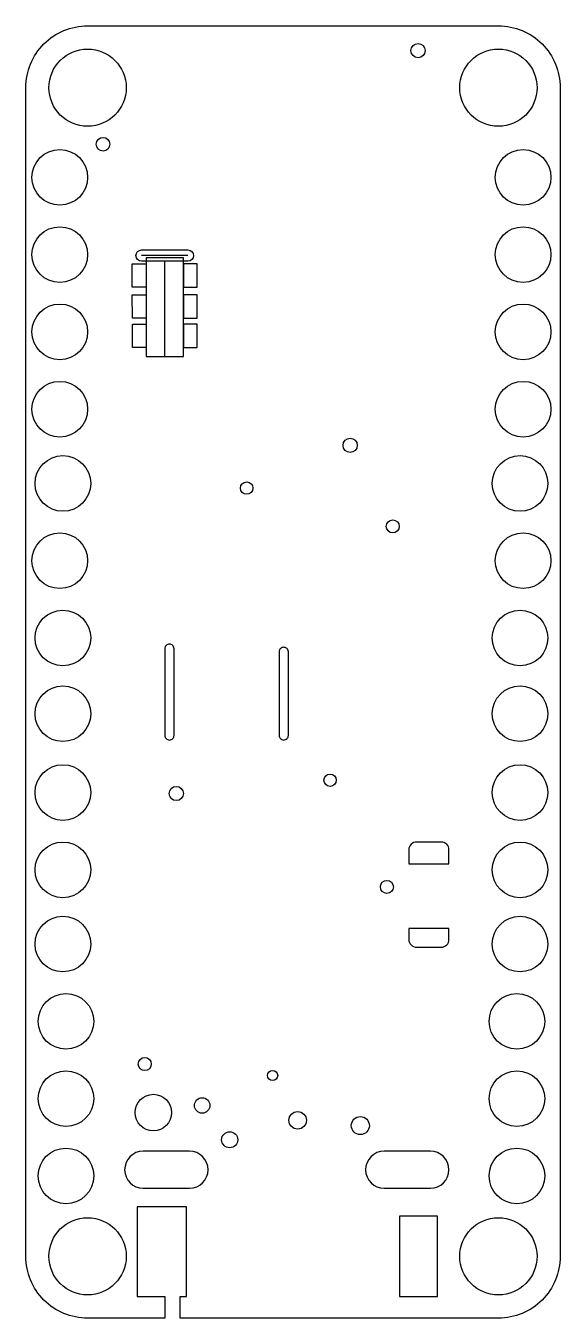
# Model space of a CAD drawing. Header units: millimetres. Extents: x -8.6 to 8.7, y -20.3 to 21.5.
import ezdxf

# ---------------------------------------------------------------- set-up
doc = ezdxf.new("R2010")
doc.units = ezdxf.units.MM
doc.layers.get('0').update_dxf_attribs({"linetype": 'CONTINUOUS'})

msp = doc.modelspace()

# ---------------------------------------------------------------- linework, layer by layer
for p, q in [((-3.35, 14.07), (-4.853, 14.07)), ((-4.1, 10.8), (-4.102, 13.887))]:
    msp.add_line(p, q)
for points in [[(-4.1, -19.6), (-4.1, -20.3), (-6.6, -20.3, -0.414214), (-8.6, -18.3), (-8.6, 19.5, -0.414214), (-6.6, 21.5), (6.7, 21.5, -0.414214), (8.7, 19.5), (8.7, -18.3, -0.414214), (6.7, -20.3), (-3.6, -20.3), (-3.6, -19.6), (-3.4, -19.6), (-3.4, -16.7), (-5, -16.7), (-5, -19.6)], [(-4.853, 14.253), (-3.35, 14.253, -1), (-3.35, 13.887), (-4.853, 13.887, -1)], [(-3.8, -1.45), (-3.8, 1.35, 0.414214), (-3.95, 1.5, 0.414214), (-4.1, 1.35), (-4.1, -1.45, 0.414214), (-3.95, -1.6, 0.414214)], [(-0.4, 1.25), (-0.4, -1.45, 0.414214), (-0.25, -1.6, 0.414214), (-0.1, -1.45), (-0.1, 1.25, 0.414214), (-0.25, 1.4, 0.414214)], [(3.8, -5.15), (3.8, -5.6), (5.1, -5.6), (5.1, -5.15, 0.414214), (4.85, -4.9), (4.05, -4.9, 0.414214)], [(3.8, -7.7), (3.8, -8.05, 0.414214), (4.05, -8.3), (4.85, -8.3, 0.414214), (5.1, -8.05), (5.1, -7.7)], [(-4.8, -16.1), (-3.3, -16.1, 1), (-3.3, -14.9), (-4.8, -14.9, 1)], [(3, -16.1), (4.5, -16.1, 1), (4.5, -14.9), (3, -14.9, 1)]]:
    msp.add_lwpolyline(points, format="xyb", close=True)
for points in [[(-5.153, 13.799), (-4.703, 13.799), (-4.702, 13.049), (-5.152, 13.049)], [(-4.7, 10.8), (-3.5, 10.8), (-3.5, 14), (-4.7, 14)], [(-3.5, 13.05), (-3.05, 13.05), (-3.05, 13.8), (-3.5, 13.8)], [(-4.701, 12.049), (-5.151, 12.049), (-5.152, 12.799), (-4.702, 12.799)], [(-3.05, 12.8), (-3.5, 12.8), (-3.5, 12.05), (-3.05, 12.05)], [(-4.7, 11.099), (-5.15, 11.099), (-5.151, 11.849), (-4.701, 11.849)], [(-3.5, 11.1), (-3.05, 11.1), (-3.05, 11.85), (-3.5, 11.85)], [(4.73, -17), (3.5, -17), (3.5, -19.6), (4.73, -19.6)]]:
    msp.add_lwpolyline(points, close=True)
for centre, radius in [((4.1, 20.7), 0.23), ((-6.6, 19.5), 1.25), ((6.7, 19.5), 1.25), ((-6.1, 17.67), 0.22), ((-7.5, 16.6), 0.9), ((7.5, 16.6), 0.9), ((-7.5, 14.1), 0.9), ((7.5, 14.1), 0.9), ((-7.5, 11.6), 0.9), ((7.5, 11.6), 0.9), ((-7.5, 9.1), 0.9), ((7.5, 9.1), 0.9), ((1.9, 7.93), 0.231), ((-7.4, 6.7), 0.9), ((7.4, 6.7), 0.9), ((-1.45, 6.55), 0.2), ((3.28, 5.31), 0.21), ((-7.5, 4.2), 0.9), ((7.5, 4.2), 0.9), ((-7.4, 1.7), 0.9), ((7.4, 1.7), 0.9), ((-7.4, -0.75), 0.9), ((7.4, -0.75), 0.9), ((-7.4, -3.3), 0.9), ((7.4, -3.3), 0.9), ((1.25, -2.9), 0.2), ((-3.73, -3.33), 0.23), ((-7.4, -5.8), 0.9), ((7.4, -5.8), 0.9), ((3.09, -6.35), 0.21), ((-7.4, -8.2), 0.9), ((7.4, -8.2), 0.9), ((-7.3, -10.7), 0.9), ((7.3, -10.7), 0.9), ((-4.75, -12.08), 0.213), ((-7.3, -13.2), 0.9), ((-0.61, -12.45), 0.165), ((7.3, -13.2), 0.9), ((-4.47, -13.65), 0.59), ((-2.89, -13.42), 0.25), ((0.2, -13.9), 0.283), ((2.23, -14.07), 0.292), ((-2, -14.53), 0.26), ((-7.3, -15.7), 0.9), ((7.3, -15.7), 0.9), ((-6.6, -18.3), 1.25), ((6.7, -18.3), 1.25)]:
    msp.add_circle(centre, radius)

doc.saveas('drawing.dxf')
